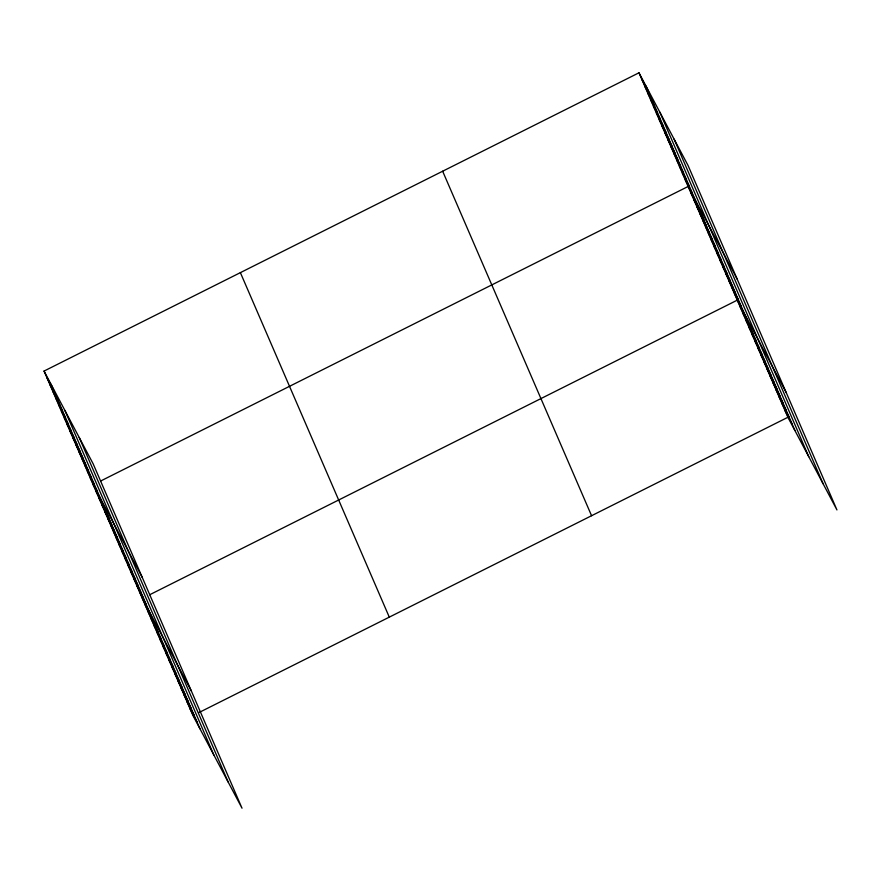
<?xml version="1.0" encoding="UTF-8"?>
<svg xmlns="http://www.w3.org/2000/svg" width="881" height="881" viewBox="0 0 881 881"><rect width="100%" height="100%" fill="white"/><g stroke="black" fill="none" stroke-linecap="round" stroke-linejoin="round"><path stroke-width="1.32" d="M44.05 371.066L93.1 463.714L242.022 808.207L192.972 715.57L44.05 371.066L638.978 72.793L688.028 165.43L836.95 509.934L787.9 417.286L638.978 72.793M100.555 481.059L688.127 186.475L737.177 279.123M149.704 594.741L737.265 300.157L786.315 392.805M199.106 712.487L787.9 417.286M641.875 79.477L648.845 92.659M644.76 86.162L651.742 99.344M647.656 92.857L654.627 106.028M650.541 99.542L657.523 112.724M653.438 106.227L660.409 119.409M656.323 112.911L663.305 126.093M659.219 119.607L666.19 132.778M662.105 126.291L669.086 139.473M665.001 132.976L671.972 146.158M667.886 139.661L674.868 152.842M670.782 146.356L677.753 159.527M673.668 153.041L680.65 166.223M676.564 159.725L683.535 172.907M679.449 166.41L686.431 179.592M682.346 173.105L689.316 186.276M685.231 179.79L692.213 192.972M691.012 193.159L697.994 206.341M693.909 199.855L700.88 213.026M696.794 206.539L703.776 219.721M699.69 213.224L706.661 226.406M702.575 219.909L709.557 233.091M705.472 226.604L712.443 239.775M708.357 233.289L715.339 246.471M711.253 239.973L718.224 253.155M714.139 246.658L721.121 259.84M717.035 253.354L724.006 266.525M719.92 260.038L726.902 273.22M722.816 266.723L729.787 279.905M725.702 273.407L732.684 286.589M728.598 280.103L735.569 293.274M731.483 286.788L738.465 299.969M734.38 293.472L741.35 306.654M740.249 307.051L747.22 320.232M743.223 313.944L750.205 327.115M746.196 320.827L753.178 334.009M749.18 327.721L756.162 340.903M752.154 334.615L759.136 347.786M755.138 341.498L762.109 354.68M758.112 348.391L765.093 361.573M761.096 355.285L768.067 368.456M764.069 362.168L771.051 375.35M767.054 369.062L774.025 382.244M770.027 375.945L777.009 389.127M773.011 382.839L779.982 396.021M775.985 389.732L782.967 402.914M778.958 396.615L785.94 409.797M781.943 403.509L788.924 416.691M784.916 410.403L791.898 423.585M46.946 377.751L53.917 390.933M49.832 384.446L56.813 397.617M52.728 391.131L59.699 404.313M55.613 397.816L62.595 410.998M58.509 404.5L65.48 417.682M61.395 411.196L68.377 424.367M64.291 417.88L71.262 431.062M67.176 424.565L74.158 437.747M70.073 431.25L77.043 444.431M72.958 437.945L79.94 451.116M75.854 444.63L82.825 457.812M78.739 451.314L85.721 464.496M81.636 457.999L88.607 471.181M84.521 464.694L91.503 477.865M87.417 471.379L94.388 484.561M90.303 478.064L97.284 491.246M93.199 484.748L142.248 577.396M96.084 491.444L103.066 504.615M98.98 498.128L105.951 511.31M101.866 504.813L108.848 517.995M104.762 511.498L111.733 524.68M107.647 518.193L114.629 531.364M110.543 524.878L117.514 538.06M113.429 531.562L120.411 544.744M116.325 538.247L123.296 551.429M119.21 544.943L126.192 558.114M122.107 551.627L129.078 564.809M124.992 558.312L131.974 571.494M127.888 564.996L134.859 578.178M130.773 571.692L137.755 584.863M133.67 578.377L140.641 591.558M136.555 585.061L143.537 598.243M139.451 591.746L146.422 604.928M142.337 598.441L191.386 691.078M145.31 605.324L152.292 618.506M148.294 612.218L155.276 625.4M151.268 619.112L158.25 632.283M154.252 625.995L161.234 639.177M157.225 632.888L164.207 646.07M160.21 639.782L167.181 652.953M163.183 646.665L170.165 659.847M166.168 653.559L173.139 666.741M169.141 660.453L176.123 673.624M172.125 667.335L179.096 680.517M175.099 674.229L182.081 687.411M178.072 681.112L185.054 694.294M181.057 688.006L188.038 701.188M184.03 694.9L191.012 708.082M187.014 701.783L193.996 714.965M189.988 708.676L196.97 721.858M674.141 139.209L823.063 483.713M659.847 112.195L808.758 456.688M645.96 85.975L794.882 430.468M442.647 171.222L591.569 515.726M240.381 272.636L389.292 617.14M79.213 437.483L228.135 781.987M64.908 410.469L213.83 754.973M51.032 384.248L199.943 728.752"/></g></svg>
